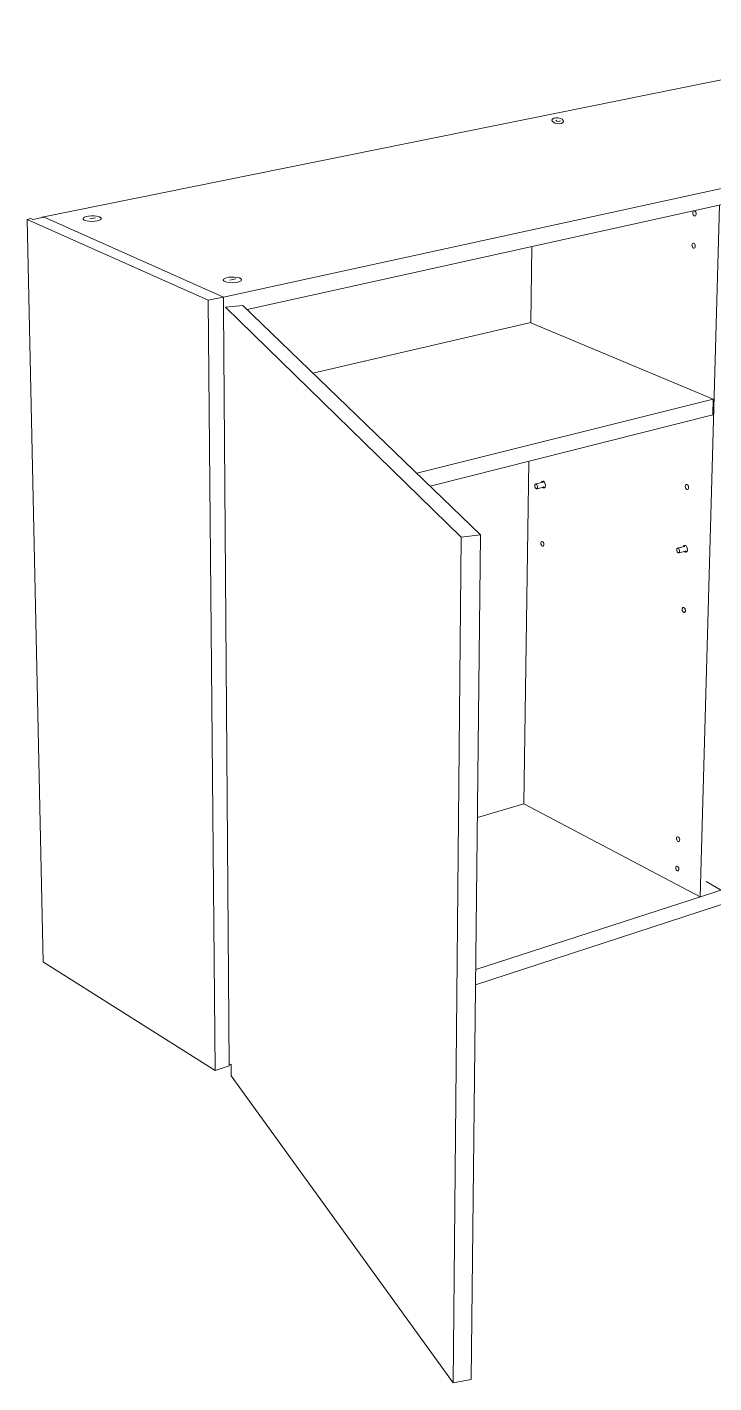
# Model space of a CAD drawing. Header units: metres. Extents: x -6.4 to 35.9, y -8.9 to 6.5.
# Drawn here: x 18.54 to 19.411, y -6.107 to -4.387 of the extents above; entities that cross this region are included whole.
import ezdxf

# ---------------------------------------------------------------- set-up
doc = ezdxf.new("R2010")
doc.units = ezdxf.units.M
doc.header["$MEASUREMENT"] = 0
doc.layers.add('PDF15_Geometry_Num_Penna__7_Num_Penna__7_Num_Penna__7_Num_Penna__7', color=7, linetype='Continuous', lineweight=18)

msp = doc.modelspace()

# ---------------------------------------------------------------- linework, layer by layer
at = {"layer": 'PDF15_Geometry_Num_Penna__7_Num_Penna__7_Num_Penna__7_Num_Penna__7', "color": 7, "linetype": 'Continuous', "lineweight": 18, "flags": 128}
for points in [[(19.7508, -4.3873), (18.5594, -4.6283), (18.5594, -4.6291)], [(18.7891, -4.7301), (19.9961, -4.4663)], [(18.8192, -4.7455), (19.995, -4.4857)], [(19.2119, -4.5066), (19.2106, -4.5053)], [(19.2149, -4.507), (19.2119, -4.5066)], [(19.2165, -4.5061), (19.2149, -4.507)], [(19.4183, -4.6131), (19.3938, -5.4907)], [(18.5449, -4.6303), (18.5402, -4.6313)], [(18.5402, -4.6313), (18.77, -4.7339)], [(18.5607, -5.5734), (18.5402, -4.6313)], [(18.5617, -4.6286), (18.5476, -4.6315), (18.545, -4.6303)], [(18.5594, -4.6283), (18.5606, -4.6288)], [(18.5617, -4.6286), (18.7891, -4.7297), (18.7891, -4.731)], [(18.6131, -4.6324), (18.6125, -4.6321), (18.6121, -4.6319), (18.6117, -4.6315), (18.6114, -4.6312), (18.6112, -4.6309), (18.6112, -4.6306)], [(18.6112, -4.6306), (18.6112, -4.631)], [(18.6196, -4.6307), (18.6271, -4.6291)], [(18.6312, -4.6278), (18.6313, -4.6278), (18.6314, -4.6278), (18.6315, -4.6278), (18.6316, -4.6278), (18.6317, -4.6278), (18.6317, -4.6278)], [(18.6342, -4.6299), (18.634, -4.6296), (18.6338, -4.6292), (18.6334, -4.6289), (18.6331, -4.6286), (18.6326, -4.6283), (18.6321, -4.6281), (18.6317, -4.628), (18.6317, -4.6278)], [(18.6343, -4.6304), (18.6343, -4.6308)], [(19.1803, -4.6657), (19.1789, -4.7623)], [(18.7908, -4.7101), (18.7903, -4.7098), (18.7898, -4.7095), (18.7895, -4.7092), (18.7892, -4.7088), (18.789, -4.7085), (18.789, -4.7082)], [(18.789, -4.7082), (18.789, -4.7086)], [(18.7974, -4.7083), (18.8049, -4.7067)], [(18.809, -4.7054), (18.8091, -4.7054), (18.8092, -4.7054), (18.8093, -4.7054), (18.8093, -4.7054), (18.8094, -4.7054), (18.8095, -4.7054)], [(18.812, -4.7076), (18.8118, -4.7072), (18.8115, -4.7068), (18.8112, -4.7065), (18.8108, -4.7063), (18.8104, -4.706), (18.8098, -4.7057), (18.8095, -4.7056), (18.8095, -4.7054)], [(18.812, -4.708), (18.812, -4.7084)], [(18.7892, -4.7439), (18.7966, -5.7048), (18.7786, -5.7107), (18.5608, -5.5734)], [(18.7891, -4.7297), (18.77, -4.7339)], [(18.77, -4.7339), (18.7786, -5.7107)], [(18.7891, -4.731), (18.7892, -4.7439)], [(18.7917, -4.7427), (18.8139, -4.7404)], [(19.0803, -6.1071), (19.0907, -5.0342), (18.7917, -4.7427)], [(19.1153, -5.0312), (18.8139, -4.7404)], [(19.1789, -4.762), (18.9027, -4.8261)], [(19.1789, -4.7623), (19.4101, -4.8593), (19.4096, -4.8793)], [(19.0344, -4.9532), (19.4101, -4.8593)], [(19.0515, -4.9697), (19.4096, -4.8793)], [(19.1764, -4.9382), (19.1701, -5.3727)], [(19.1952, -4.9708), (19.1866, -4.973)], [(19.0907, -5.0342), (19.1152, -5.0312)], [(19.1034, -6.1029), (19.1152, -5.0312)], [(19.3737, -5.046), (19.365, -5.0482)], [(19.3753, -5.0521), (19.3666, -5.0543)], [(19.9452, -5.3121), (19.1092, -5.5829)], [(19.9442, -5.3296), (19.1089, -5.602)], [(19.1113, -5.3901), (19.1701, -5.3724)], [(19.3938, -5.4907), (19.1701, -5.3727)], [(19.4011, -5.4709), (19.4808, -5.5173)], [(18.7966, -5.7038), (18.799, -5.703), (18.7991, -5.7177), (19.0803, -6.1071), (19.1034, -6.1029)]]:
    msp.add_lwpolyline(points, dxfattribs=at)
for points in [[(19.1937, -4.9647), (19.185, -4.9669, -0.190018), (19.1857, -4.967, -0.121264), (19.1866, -4.9678, -0.162448), (19.1875, -4.9714, -0.118841), (19.1872, -4.9725, -0.414189), (19.1859, -4.9729)], [(19.1923, -4.9651, -0.074236), (19.1926, -4.9642, -0.201991), (19.1934, -4.9636), (19.1941, -4.9634)], [(19.1945, -4.9717, 0.194428), (19.1955, -4.9718), (19.1962, -4.9717, 0.184893), (19.197, -4.9711, 0.115991), (19.1975, -4.9696, 0.161171), (19.1962, -4.9646, 0.11984), (19.1951, -4.9635)], [(19.3675, -5.0528, 0.162448), (19.3666, -5.0492, 0.11868), (19.3658, -5.0483)], [(19.3723, -5.0464, -0.073798), (19.3726, -5.0455, -0.201991), (19.3734, -5.0449), (19.3742, -5.0448)], [(19.3746, -5.053, 0.194428), (19.3755, -5.0532), (19.3763, -5.053, 0.182201), (19.3771, -5.0524, 0.115603), (19.3775, -5.0509, 0.161171), (19.3763, -5.046, 0.11984), (19.3751, -5.0449)]]:
    msp.add_lwpolyline(points, format="xyb", dxfattribs=at)
msp.add_lwpolyline([(19.3708, -5.1256), (19.3709, -5.1252), (19.371, -5.1247), (19.3711, -5.1243), (19.3713, -5.124), (19.3716, -5.1237), (19.3719, -5.1235), (19.3722, -5.1235), (19.3726, -5.1235), (19.373, -5.1236), (19.3733, -5.1238), (19.3737, -5.1241), (19.374, -5.1245), (19.3743, -5.1249), (19.3745, -5.1254), (19.3747, -5.1259), (19.3748, -5.1265), (19.3749, -5.127), (19.3749, -5.1276), (19.3749, -5.1281), (19.3748, -5.1286), (19.3746, -5.1289), (19.3744, -5.1293), (19.3741, -5.1295), (19.3738, -5.1297), (19.3735, -5.1298), (19.3731, -5.1298), (19.3728, -5.1296), (19.3724, -5.1294), (19.3721, -5.1291), (19.3718, -5.1288), (19.3715, -5.1283), (19.3712, -5.1278), (19.371, -5.1273), (19.3709, -5.1267), (19.3708, -5.1262)], close=True, dxfattribs=at)
at = {"layer": 'PDF15_Geometry_Num_Penna__7_Num_Penna__7_Num_Penna__7_Num_Penna__7', "color": 7, "linetype": 'Continuous', "lineweight": 18}
for centre, radius, start, end in [((19.1882, -4.9693), 0.00432, 175.5345, 194.7767), ((19.1864, -4.9686), 0.00233, 148.7657, 170.8531), ((19.1864, -4.9705), 0.00215, 214.5945, 237.9291), ((19.3683, -5.0506), 0.00433, 175.5629, 194.7483), ((19.3664, -5.0499), 0.00229, 148.5864, 171.0325), ((19.3663, -5.0519), 0.00206, 214.4246, 238.617), ((19.3664, -5.0534), 0.000934, 237.652, 327.6472)]:
    msp.add_arc(centre, radius, start, end, dxfattribs=at)
for centre, major_axis, ratio in [((19.3864, -4.6237), (-0.0007, 0.00329), 0.611881), ((19.3854, -4.6645), (-0.00074, 0.00324), 0.618631), ((19.3769, -4.9707), (-0.00085, 0.00319), 0.59487), ((19.1936, -5.0428), (-0.00081, 0.00304), 0.580696), ((19.3657, -5.4175), (-0.00095, 0.00306), 0.583395), ((19.3647, -5.4547), (-0.00098, 0.00304), 0.58828)]:
    msp.add_ellipse(centre, major_axis=major_axis, ratio=ratio, dxfattribs=at)
for centre, major_axis, ratio, start_param, end_param in [((18.6228, -4.6304), (0.0116, 0), 0.316708, 0.764991, 3.178503), ((18.6227, -4.6304), (0.0116, 0.0001), 0.298068, 3.739608, 6.283995), ((18.8006, -4.708), (0.0116, 0), 0.31652, 0.75856, 3.178884), ((18.8004, -4.708), (0.0117, 0), 0.300266, 3.755023, 6.281114)]:
    msp.add_ellipse(centre, major_axis=major_axis, ratio=ratio, start_param=start_param, end_param=end_param, dxfattribs=at)
for points in [[(19.2058, -4.5053), (19.2055, -4.5073), (19.2086, -4.5093), (19.2127, -4.5098)], [(19.2136, -4.5025), (19.2095, -4.502), (19.206, -4.5033), (19.2058, -4.5053)], [(19.2205, -4.5071), (19.2207, -4.5051), (19.2176, -4.503), (19.2136, -4.5025)], [(19.2078, -4.508), (19.2078, -4.508), (19.2078, -4.5081), (19.2078, -4.5081)], [(19.2127, -4.5098), (19.2167, -4.5103), (19.2202, -4.5091), (19.2205, -4.5071)], [(19.1842, -4.9681), (19.1845, -4.9681), (19.1836, -4.969), (19.1839, -4.969)], [(19.185, -4.9669), (19.1853, -4.9669), (19.1842, -4.9673), (19.1844, -4.9673)], [(19.1944, -4.9648), (19.1947, -4.9648), (19.1934, -4.9647), (19.1937, -4.9647)], [(19.1951, -4.9635), (19.1955, -4.9635), (19.1938, -4.9634), (19.1941, -4.9634)], [(19.184, -4.9704), (19.1842, -4.9709), (19.1844, -4.9713), (19.1846, -4.9717)], [(19.1852, -4.9723), (19.1855, -4.9723), (19.1856, -4.9728), (19.1859, -4.9728)], [(19.1938, -4.9711), (19.1941, -4.9711), (19.1942, -4.9717), (19.1945, -4.9717)], [(19.1952, -4.9708), (19.1955, -4.9708), (19.1956, -4.9703), (19.1958, -4.9703)], [(19.3642, -5.0495), (19.3645, -5.0495), (19.3636, -5.0503), (19.3639, -5.0503)], [(19.3641, -5.0517), (19.3642, -5.0522), (19.3644, -5.0526), (19.3646, -5.0531)], [(19.365, -5.0482), (19.3653, -5.0482), (19.3642, -5.0487), (19.3645, -5.0487)], [(19.3658, -5.0483), (19.366, -5.0483), (19.3648, -5.0482), (19.365, -5.0482)], [(19.3652, -5.0536), (19.3655, -5.0536), (19.3656, -5.0542), (19.3659, -5.0542)], [(19.3672, -5.0539), (19.3676, -5.0539), (19.3671, -5.0528), (19.3675, -5.0528)], [(19.3744, -5.0461), (19.3747, -5.0461), (19.3735, -5.046), (19.3737, -5.046)], [(19.3751, -5.0449), (19.3755, -5.0449), (19.3738, -5.0448), (19.3742, -5.0448)], [(19.3738, -5.0525), (19.3741, -5.0525), (19.3743, -5.053), (19.3746, -5.053)], [(19.3753, -5.0521), (19.3755, -5.0521), (19.3756, -5.0517), (19.3758, -5.0517)]]:
    msp.add_open_spline(points, degree=3, dxfattribs=at)

doc.saveas('drawing.dxf')
